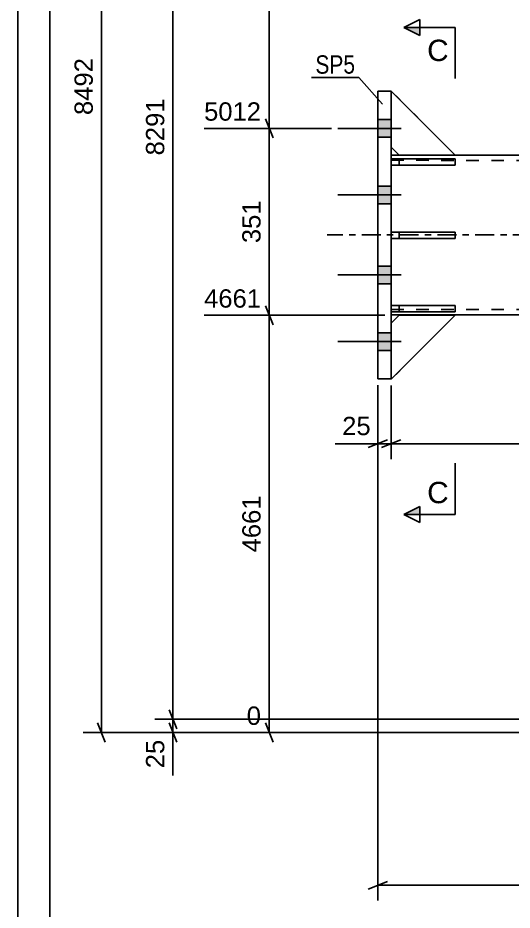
# Model space of a CAD drawing. Header units: millimetres. Extents: x -496 to 256, y -947 to 232.
# Drawn here: x -337.7 to -260.4, y -29.8 to 109.7 of the extents above; entities that cross this region are included whole.
import ezdxf

# ---------------------------------------------------------------- set-up
doc = ezdxf.new("R2010")
doc.units = ezdxf.units.MM
doc.linetypes.add('DXK_LINE_DOT2', pattern=[3.9198, 1.9599, -1.9599])
doc.linetypes.add('DXK_LINE_DOT3', pattern=[5.9187, 2.979, -0.9799, 0.9799, -0.9799])
doc.styles.add('Arial', font='ARIAL.TTF', dxfattribs={"height": 0.2})
doc.styles.add('Arial Narrow', font='ARIALN.TTF', dxfattribs={"height": 0.2})

# ---------------------------------------------------------------- blocks, each defined once
blk = doc.blocks.new('Unknown-284932164-1134')
at = {"color": 5, "linetype": 'Continuous'}
for p, q in [((-337.7, 231.92), (-337.7, -188.08)), ((-332.7, 226.92), (-332.7, -183.08))]:
    blk.add_line(p, q, dxfattribs=at)
blk = doc.blocks.new('Part-284932164-8232 - 8231')
at = {"color": 2, "linetype": 'Continuous'}
for p, q in [((-279.29, 88.22), (-278.04, 88.22)), ((-269.29, 88.22), (-251.33, 88.22)), ((-251.23, 88.22), (-222.07, 88.22)), ((-222.07, 86.55), (-222.07, 88.22)), ((-222.07, 86.55), (-222.07, 63.22)), ((-251.33, 63.22), (-279.29, 63.22)), ((-222.07, 63.22), (-251.23, 63.22))]:
    blk.add_line(p, q, dxfattribs=at)
at = {"color": 7, "linetype": 'DXK_LINE_DOT2'}
for p, q in [((-279.29, 63.22), (-279.29, 88.22)), ((-278.04, 88.22), (-269.29, 88.22)), ((-222.07, 88.09), (-222.07, 86.55)), ((-279.29, 87.39), (-251.33, 87.38)), ((-251.23, 87.38), (-222.07, 87.38)), ((-279.29, 64.05), (-251.33, 64.05)), ((-251.23, 64.05), (-222.07, 64.05)), ((-222.07, 64.05), (-222.07, 64.11))]:
    blk.add_line(p, q, dxfattribs=at)
at = {"color": 7, "linetype": 'DXK_LINE_DOT3'}
for p, q in [((-251.33, 75.72), (-289.29, 75.72)), ((-212.07, 75.72), (-251.23, 75.72))]:
    blk.add_line(p, q, dxfattribs=at)
blk = doc.blocks.new('Part-284932164-8255 - 8231')
at = {"color": 2, "linetype": 'Continuous'}
for p, q in [((-281.38, 98.22), (-281.38, 53.22)), ((-279.29, 98.22), (-281.38, 98.22)), ((-279.29, 53.22), (-279.29, 98.22)), ((-281.38, 53.22), (-279.29, 53.22))]:
    blk.add_line(p, q, dxfattribs=at)
blk = doc.blocks.new('Part-284932164-8263 - 8231')
at = {"color": 7, "linetype": 'DXK_LINE_DOT2'}
for p, q in [((-269.29, 76.16), (-279.29, 76.16)), ((-279.29, 76.16), (-279.29, 75.16)), ((-278.04, 75.16), (-278.04, 76.16)), ((-269.29, 75.16), (-269.29, 76.16)), ((-279.29, 75.16), (-269.29, 75.16))]:
    blk.add_line(p, q, dxfattribs=at)
blk = doc.blocks.new('Part-284932164-8264 - 8231')
at = {"color": 7, "linetype": 'DXK_LINE_DOT2'}
for p, q in [((-269.29, 87.62), (-279.29, 87.62)), ((-279.29, 87.62), (-279.29, 86.62)), ((-279.29, 86.62), (-269.29, 86.62)), ((-278.04, 87.62), (-278.04, 86.62)), ((-269.29, 86.62), (-269.29, 87.62))]:
    blk.add_line(p, q, dxfattribs=at)
blk = doc.blocks.new('Part-284932164-8265 - 8231')
at = {"color": 7, "linetype": 'DXK_LINE_DOT2'}
for p, q in [((-269.29, 64.7), (-279.29, 64.7)), ((-279.29, 64.7), (-279.29, 63.7)), ((-278.04, 64.7), (-278.04, 63.7)), ((-269.29, 63.7), (-269.29, 64.7)), ((-279.29, 63.7), (-269.29, 63.7))]:
    blk.add_line(p, q, dxfattribs=at)
blk = doc.blocks.new('Part-284932164-8266 - 8231')
at = {"color": 2, "linetype": 'Continuous'}
for p, q in [((-279.29, 76.16), (-269.29, 76.16)), ((-279.29, 76.16), (-279.29, 75.16)), ((-269.29, 76.16), (-269.29, 75.16)), ((-279.29, 75.16), (-269.29, 75.16))]:
    blk.add_line(p, q, dxfattribs=at)
at = {"color": 7, "linetype": 'DXK_LINE_DOT2'}
blk.add_line((-278.04, 75.16), (-278.04, 76.16), dxfattribs=at)
blk = doc.blocks.new('Part-284932164-8267 - 8231')
at = {"color": 2, "linetype": 'Continuous'}
for p, q in [((-279.29, 87.62), (-269.29, 87.62)), ((-279.29, 87.62), (-279.29, 86.62)), ((-279.29, 86.62), (-269.29, 86.62)), ((-269.29, 87.62), (-269.29, 86.62))]:
    blk.add_line(p, q, dxfattribs=at)
at = {"color": 7, "linetype": 'DXK_LINE_DOT2'}
blk.add_line((-278.04, 86.62), (-278.04, 87.62), dxfattribs=at)
blk = doc.blocks.new('Part-284932164-8268 - 8231')
at = {"color": 2, "linetype": 'Continuous'}
for p, q in [((-279.29, 64.7), (-269.29, 64.7)), ((-279.29, 64.7), (-279.29, 63.7)), ((-269.29, 64.7), (-269.29, 63.7)), ((-279.29, 63.7), (-269.29, 63.7))]:
    blk.add_line(p, q, dxfattribs=at)
at = {"color": 7, "linetype": 'DXK_LINE_DOT2'}
blk.add_line((-278.04, 63.7), (-278.04, 64.7), dxfattribs=at)
blk = doc.blocks.new('Part-284932164-8269 - 8231')
at = {"color": 2, "linetype": 'Continuous'}
for p, q in [((-278.04, 63.16), (-279.29, 61.91)), ((-279.29, 53.16), (-269.29, 63.16)), ((-269.29, 63.16), (-278.04, 63.16)), ((-279.29, 53.22), (-279.29, 53.16))]:
    blk.add_line(p, q, dxfattribs=at)
at = {"color": 7, "linetype": 'DXK_LINE_DOT2'}
blk.add_line((-279.29, 53.16), (-279.29, 61.91), dxfattribs=at)
blk = doc.blocks.new('Part-284932164-8270 - 8231')
at = {"color": 7, "linetype": 'DXK_LINE_DOT2'}
for p, q in [((-278.04, 63.16), (-279.29, 61.91)), ((-279.29, 53.16), (-269.29, 63.16)), ((-269.29, 63.16), (-278.04, 63.16)), ((-279.29, 61.91), (-279.29, 53.16))]:
    blk.add_line(p, q, dxfattribs=at)
blk = doc.blocks.new('Part-284932164-8271 - 8231')
at = {"color": 2, "linetype": 'Continuous'}
for p, q in [((-279.29, 98.22), (-269.29, 88.22)), ((-279.29, 89.47), (-278.04, 88.22)), ((-278.04, 88.22), (-269.29, 88.22))]:
    blk.add_line(p, q, dxfattribs=at)
at = {"color": 7, "linetype": 'DXK_LINE_DOT2'}
blk.add_line((-279.29, 98.22), (-279.29, 89.47), dxfattribs=at)
blk = doc.blocks.new('Part-284932164-8272 - 8231')
at = {"color": 7, "linetype": 'DXK_LINE_DOT2'}
for p, q in [((-279.29, 89.47), (-279.29, 98.22)), ((-279.29, 98.22), (-269.29, 88.22)), ((-278.04, 88.22), (-279.29, 89.47)), ((-269.29, 88.22), (-278.04, 88.22))]:
    blk.add_line(p, q, dxfattribs=at)
blk = doc.blocks.new('Bolt-284932164-8294 - 8231')
at = {"linetype": 'Continuous'}
for points in [[(-281.38, 93.76), (-281.38, 91.01), (-279.29, 91.01), (-279.29, 93.76)], [(-281.38, 93.76), (-281.38, 91.01), (-279.29, 91.01), (-279.29, 93.76)], [(-281.38, 93.76), (-281.38, 91.01), (-279.29, 91.01), (-279.29, 93.76)], [(-281.38, 83.34), (-281.38, 80.59), (-279.29, 80.59), (-279.29, 83.34)], [(-281.38, 83.34), (-281.38, 80.59), (-279.29, 80.59), (-279.29, 83.34)], [(-281.38, 70.84), (-281.38, 68.09), (-279.29, 68.09), (-279.29, 70.84)], [(-281.38, 70.84), (-281.38, 68.09), (-279.29, 68.09), (-279.29, 70.84)], [(-281.38, 60.43), (-281.38, 57.68), (-279.29, 57.68), (-279.29, 60.43)], [(-281.38, 60.43), (-281.38, 57.68), (-279.29, 57.68), (-279.29, 60.43)], [(-281.38, 60.43), (-281.38, 57.68), (-279.29, 57.68), (-279.29, 60.43)]]:
    blk.add_hatch(color=1, dxfattribs=at).paths.add_polyline_path(points)
at = {"color": 1, "linetype": 'Continuous'}
for p, q in [((-279.29, 93.76), (-281.38, 93.76)), ((-279.29, 93.76), (-281.38, 93.76)), ((-279.29, 93.76), (-281.38, 93.76)), ((-277.71, 92.39), (-287.63, 92.39)), ((-277.71, 92.39), (-287.63, 92.39)), ((-277.71, 92.39), (-287.63, 92.39)), ((-279.29, 91.01), (-281.38, 91.01)), ((-279.29, 91.01), (-281.38, 91.01)), ((-279.29, 91.01), (-281.38, 91.01)), ((-279.29, 83.34), (-281.38, 83.34)), ((-279.29, 83.34), (-281.38, 83.34)), ((-277.71, 81.97), (-287.63, 81.97)), ((-277.71, 81.97), (-287.63, 81.97)), ((-279.29, 80.59), (-281.38, 80.59)), ((-279.29, 80.59), (-281.38, 80.59)), ((-279.29, 70.84), (-281.38, 70.84)), ((-279.29, 70.84), (-281.38, 70.84)), ((-277.71, 69.47), (-287.63, 69.47)), ((-277.71, 69.47), (-287.63, 69.47)), ((-279.29, 68.09), (-281.38, 68.09)), ((-279.29, 68.09), (-281.38, 68.09)), ((-279.29, 60.43), (-281.38, 60.43)), ((-279.29, 60.43), (-281.38, 60.43)), ((-279.29, 60.43), (-281.38, 60.43)), ((-277.71, 59.05), (-287.63, 59.05)), ((-277.71, 59.05), (-287.63, 59.05)), ((-277.71, 59.05), (-287.63, 59.05)), ((-279.29, 57.68), (-281.38, 57.68)), ((-279.29, 57.68), (-281.38, 57.68)), ((-279.29, 57.68), (-281.38, 57.68))]:
    blk.add_line(p, q, dxfattribs=at)
blk = doc.blocks.new('StraightDimension-284932164-9230 - 8231')
at = {"color": 7, "linetype": 'Continuous'}
for p, q in [((-222.07, 62.22), (-222.07, 40.67)), ((-279.29, 52.16), (-279.29, 40.67)), ((-277.79, 43.67), (-280.79, 42.47)), ((-223.57, 42.47), (-220.57, 43.67)), ((-279.29, 43.07), (-222.07, 43.07))]:
    blk.add_line(p, q, dxfattribs=at)
at = {"color": 0}
blk.add_wipeout([(-246.75, 43.82), (-246.75, 48.02), (-254.62, 48.02), (-254.62, 43.82)], dxfattribs=at)
at = {"color": 3, "style": 'Arial'}
blk.add_text('720', height=2.865, dxfattribs=at).set_placement((-254.02, 44.42))
blk = doc.blocks.new('StraightDimension-284932164-9124 - 8231')
at = {"color": 7, "linetype": 'Continuous'}
for p, q in [((-313.44, 0), (-313.44, 185.22)), ((-314.04, 1.5), (-312.84, -1.5)), ((-235.56, 0), (-316.29, 0))]:
    blk.add_line(p, q, dxfattribs=at)
at = {"color": 0}
blk.add_wipeout([(-314.19, 97.66), (-318.39, 97.66), (-318.39, 87.56), (-314.19, 87.56)], dxfattribs=at)
at = {"color": 3, "style": 'Arial'}
blk.add_text('8291', height=2.865, rotation=90.0002, dxfattribs=at).set_placement((-314.79, 88.16))
blk = doc.blocks.new('StraightDimension-284932164-9019 - 8231')
at = {"color": 7, "linetype": 'Continuous'}
for p, q in [((-281.38, 52.22), (-281.38, -28.35)), ((-279.88, -25.35), (-282.88, -26.55)), ((-281.38, -25.95), (-116.92, -25.95))]:
    blk.add_line(p, q, dxfattribs=at)
blk = doc.blocks.new('StraightDimension-284932164-9036 - 8231')
at = {"color": 7, "linetype": 'Continuous'}
for p, q in [((-297.77, 153.41), (-298.97, 156.41)), ((-279, 154.91), (-308.56, 154.91)), ((-298.37, 92.39), (-298.37, 154.91)), ((-298.97, 93.89), (-297.77, 90.89)), ((-288.63, 92.39), (-308.56, 92.39))]:
    blk.add_line(p, q, dxfattribs=at)
at = {"color": 0}
blk.add_wipeout([(-299.12, 128.69), (-303.32, 128.69), (-303.32, 118.6), (-299.12, 118.6)], dxfattribs=at)
at = {"color": 3, "style": 'Arial'}
blk.add_text('2940', height=2.865, rotation=90.0002, dxfattribs=at).set_placement((-299.72, 119.2))
at = {"color": 0, "linetype": 'Continuous'}
blk.add_wipeout([(-299.07, 155.51), (-299.07, 159.71), (-309.16, 159.71), (-309.16, 155.51)], dxfattribs=at)
at = {"color": 3, "linetype": 'Continuous', "style": 'Arial'}
blk.add_text('7952', height=2.865, dxfattribs=at).set_placement((-308.56, 156.11))
blk = doc.blocks.new('StraightDimension-284932164-9037 - 8231')
at = {"color": 7, "linetype": 'Continuous'}
for p, q in [((-297.77, 90.89), (-298.97, 93.89)), ((-288.63, 92.39), (-308.56, 92.39)), ((-298.37, 63.16), (-298.37, 92.39)), ((-298.97, 64.66), (-297.77, 61.66)), ((-280.29, 63.16), (-308.56, 63.16))]:
    blk.add_line(p, q, dxfattribs=at)
at = {"color": 0}
blk.add_wipeout([(-299.12, 81.71), (-303.32, 81.71), (-303.32, 73.84), (-299.12, 73.84)], dxfattribs=at)
at = {"color": 3, "style": 'Arial'}
blk.add_text('351', height=2.865, rotation=90.0002, dxfattribs=at).set_placement((-299.72, 74.44))
at = {"color": 0, "linetype": 'Continuous'}
blk.add_wipeout([(-299.07, 92.99), (-299.07, 97.19), (-309.16, 97.19), (-309.16, 92.99)], dxfattribs=at)
at = {"color": 3, "linetype": 'Continuous', "style": 'Arial'}
blk.add_text('5012', height=2.865, dxfattribs=at).set_placement((-308.56, 93.59))
blk = doc.blocks.new('StraightDimension-284932164-9038 - 8231')
at = {"color": 7, "linetype": 'Continuous'}
for p, q in [((-297.77, 61.66), (-298.97, 64.66)), ((-280.29, 63.16), (-308.56, 63.16)), ((-298.37, -2.08), (-298.37, 63.16)), ((-298.97, -0.58), (-297.77, -3.58)), ((-235.56, -2.08), (-301.89, -2.08))]:
    blk.add_line(p, q, dxfattribs=at)
at = {"color": 0}
blk.add_wipeout([(-299.12, 35.59), (-303.32, 35.59), (-303.32, 25.49), (-299.12, 25.49)], dxfattribs=at)
at = {"color": 3, "style": 'Arial'}
blk.add_text('4661', height=2.865, rotation=90.0002, dxfattribs=at).set_placement((-299.72, 26.09))
at = {"color": 0, "linetype": 'Continuous'}
for points in [[(-299.07, 63.76), (-299.07, 67.96), (-309.16, 67.96), (-309.16, 63.76)], [(-299.07, -1.48), (-299.07, 2.72), (-302.49, 2.72), (-302.49, -1.48)]]:
    blk.add_wipeout(points, dxfattribs=at)
at = {"color": 3, "linetype": 'Continuous', "style": 'Arial'}
for s, height, p in [('4661', 2.865, (-308.56, 64.36)), ('0', 2.87, (-301.89, -0.88))]:
    blk.add_text(s, height=height, dxfattribs=at).set_placement(p)
blk = doc.blocks.new('StraightDimension-284932164-9125 - 8231')
at = {"color": 7, "linetype": 'Continuous'}
for p, q in [((-314.04, 1.5), (-312.84, -1.5)), ((-235.56, 0), (-316.29, 0)), ((-313.44, -2.08), (-313.44, 0)), ((-312.84, -3.58), (-314.04, -0.58)), ((-235.56, -2.08), (-316.29, -2.08)), ((-313.44, -2.08), (-313.44, -8.78)), ((-313.44, -2.08), (-313.44, -8.78))]:
    blk.add_line(p, q, dxfattribs=at)
at = {"color": 0}
blk.add_wipeout([(-314.19, -2.61), (-318.39, -2.61), (-318.39, -8.26), (-314.19, -8.26)], dxfattribs=at)
at = {"color": 3, "style": 'Arial'}
blk.add_text('25', height=2.865, rotation=90.0002, dxfattribs=at).set_placement((-314.79, -7.66))
blk = doc.blocks.new('StraightDimension-284932164-9223 - 8231')
at = {"color": 7, "linetype": 'Continuous'}
for p, q in [((-324.62, -2.08), (-324.62, 199.92)), ((-325.22, -0.58), (-324.02, -3.58)), ((-235.56, -2.08), (-327.47, -2.08))]:
    blk.add_line(p, q, dxfattribs=at)
at = {"color": 0}
blk.add_wipeout([(-325.37, 103.96), (-329.57, 103.96), (-329.57, 93.87), (-325.37, 93.87)], dxfattribs=at)
at = {"color": 3, "style": 'Arial'}
blk.add_text('8492', height=2.865, rotation=90.0002, dxfattribs=at).set_placement((-325.97, 94.47))
blk = doc.blocks.new('StraightDimension-284932164-9231 - 8231')
at = {"color": 7, "linetype": 'Continuous'}
for p, q in [((-281.38, 52.22), (-281.38, 40.67)), ((-279.29, 52.16), (-279.29, 40.67)), ((-282.88, 42.47), (-279.88, 43.67)), ((-277.79, 43.67), (-280.79, 42.47)), ((-281.38, 43.07), (-288.07, 43.07)), ((-281.38, 43.07), (-288.07, 43.07)), ((-281.38, 43.07), (-279.29, 43.07))]:
    blk.add_line(p, q, dxfattribs=at)
at = {"color": 0}
blk.add_wipeout([(-281.9, 43.82), (-281.9, 48.02), (-287.55, 48.02), (-287.55, 43.82)], dxfattribs=at)
at = {"color": 3, "style": 'Arial'}
blk.add_text('25', height=2.865, dxfattribs=at).set_placement((-286.95, 44.42))
blk = doc.blocks.new('Mark-284932164-9448 - 8231')
at = {"color": 0}
blk.add_wipeout([(-284.93, 100.94), (-284.93, 103.94), (-291.14, 103.94), (-291.14, 100.94)], dxfattribs=at)
blk.add_wipeout([(-284.93, 100.94), (-284.93, 103.94), (-291.14, 103.94), (-291.14, 100.94)], dxfattribs=at)
at = {"color": 30, "linetype": 'Continuous'}
for p in [(-291.74, 100.34), (-280.67, 96.17)]:
    blk.add_line(p, (-284.33, 100.34), dxfattribs=at)
at = {"color": 3, "style": 'Arial Narrow'}
blk.add_text('SP5', height=2.863, dxfattribs=at).set_placement((-291.14, 100.94))
blk = doc.blocks.new('SectionMark-284932164-9825 - 8231')
at = {"linetype": 'Continuous'}
for points in [[(-274.79, 108.16), (-274.79, 106.91), (-277.29, 108.16)], [(-274.79, 33.28), (-274.79, 32.03), (-277.29, 32.03)]]:
    blk.add_hatch(color=6, dxfattribs=at).paths.add_polyline_path(points)
at = {"color": 6, "linetype": 'Continuous'}
for p, q in [((-277.29, 108.16), (-274.79, 109.41)), ((-274.79, 106.91), (-274.79, 109.41)), ((-269.29, 108.16), (-277.29, 108.16)), ((-277.29, 108.16), (-274.79, 106.91)), ((-269.29, 108.16), (-269.29, 100.16)), ((-269.29, 32.03), (-269.29, 40.03)), ((-277.29, 32.03), (-274.79, 33.28)), ((-274.79, 33.28), (-274.79, 30.78)), ((-269.29, 32.03), (-277.29, 32.03)), ((-274.79, 30.78), (-277.29, 32.03))]:
    blk.add_line(p, q, dxfattribs=at)
at = {"color": 0, "linetype": 'Continuous'}
for points in [[(-270.29, 102.91), (-270.29, 106.41), (-273.66, 106.41), (-273.66, 102.91)], [(-270.29, 33.78), (-270.29, 37.28), (-273.66, 37.28), (-273.66, 33.78)]]:
    blk.add_wipeout(points, dxfattribs=at)
at = {"color": 3, "linetype": 'Continuous', "style": 'Arial'}
for p in [(-273.66, 102.91), (-273.66, 33.78)]:
    blk.add_text('C', height=3.34, dxfattribs=at).set_placement(p)

msp = doc.modelspace()

# ---------------------------------------------------------------- block references
for name in ['Unknown-284932164-1134', 'Part-284932164-8255 - 8231', 'Part-284932164-8271 - 8231', 'Part-284932164-8272 - 8231', 'Bolt-284932164-8294 - 8231', 'Part-284932164-8232 - 8231', 'Part-284932164-8264 - 8231', 'Part-284932164-8267 - 8231', 'Part-284932164-8263 - 8231', 'Part-284932164-8266 - 8231', 'Part-284932164-8265 - 8231', 'Part-284932164-8268 - 8231', 'Part-284932164-8269 - 8231', 'Part-284932164-8270 - 8231']:
    msp.add_blockref(name, (0, 0))

# ---------------------------------------------------------------- next in the draw order: block references
msp.add_blockref('StraightDimension-284932164-9230 - 8231', (0, 0))

# ---------------------------------------------------------------- next in the draw order: block references
msp.add_blockref('StraightDimension-284932164-9124 - 8231', (0, 0))

# ---------------------------------------------------------------- next in the draw order: block references
for name in ['StraightDimension-284932164-9036 - 8231', 'StraightDimension-284932164-9019 - 8231']:
    msp.add_blockref(name, (0, 0))

# ---------------------------------------------------------------- next in the draw order: block references
msp.add_blockref('StraightDimension-284932164-9037 - 8231', (0, 0))

# ---------------------------------------------------------------- next in the draw order: block references
msp.add_blockref('StraightDimension-284932164-9038 - 8231', (0, 0))

# ---------------------------------------------------------------- next in the draw order: block references
msp.add_blockref('StraightDimension-284932164-9125 - 8231', (0, 0))

# ---------------------------------------------------------------- next in the draw order: block references
msp.add_blockref('StraightDimension-284932164-9223 - 8231', (0, 0))

# ---------------------------------------------------------------- next in the draw order: block references
for name in ['Mark-284932164-9448 - 8231', 'StraightDimension-284932164-9231 - 8231']:
    msp.add_blockref(name, (0, 0))

# ---------------------------------------------------------------- next in the draw order: block references
msp.add_blockref('SectionMark-284932164-9825 - 8231', (0, 0))

doc.saveas('drawing.dxf')
